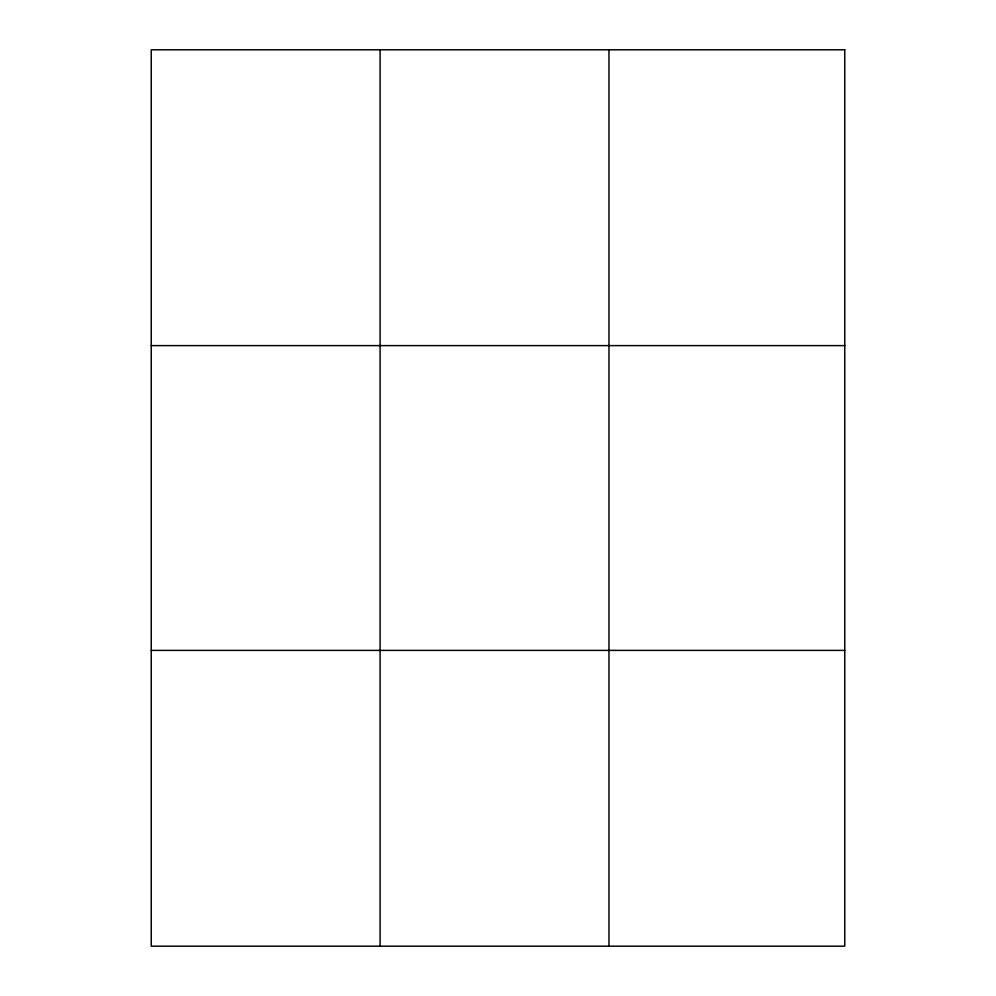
<?xml version="1.0" encoding="UTF-8"?>
<svg xmlns="http://www.w3.org/2000/svg" width="996" height="996" viewBox="0 0 996 996"><rect width="100%" height="100%" fill="white"/><g stroke="black" fill="none" stroke-linecap="round" stroke-linejoin="round"><path stroke-width="1.49" d="M380.099 946.2L380.099 49.8M608.967 946.2L608.967 49.8M151.23 345.612L844.77 345.612M151.23 650.388L844.77 650.388M844.77 49.8L844.77 946.2L151.23 946.2L151.23 49.8L844.77 49.8"/></g></svg>
